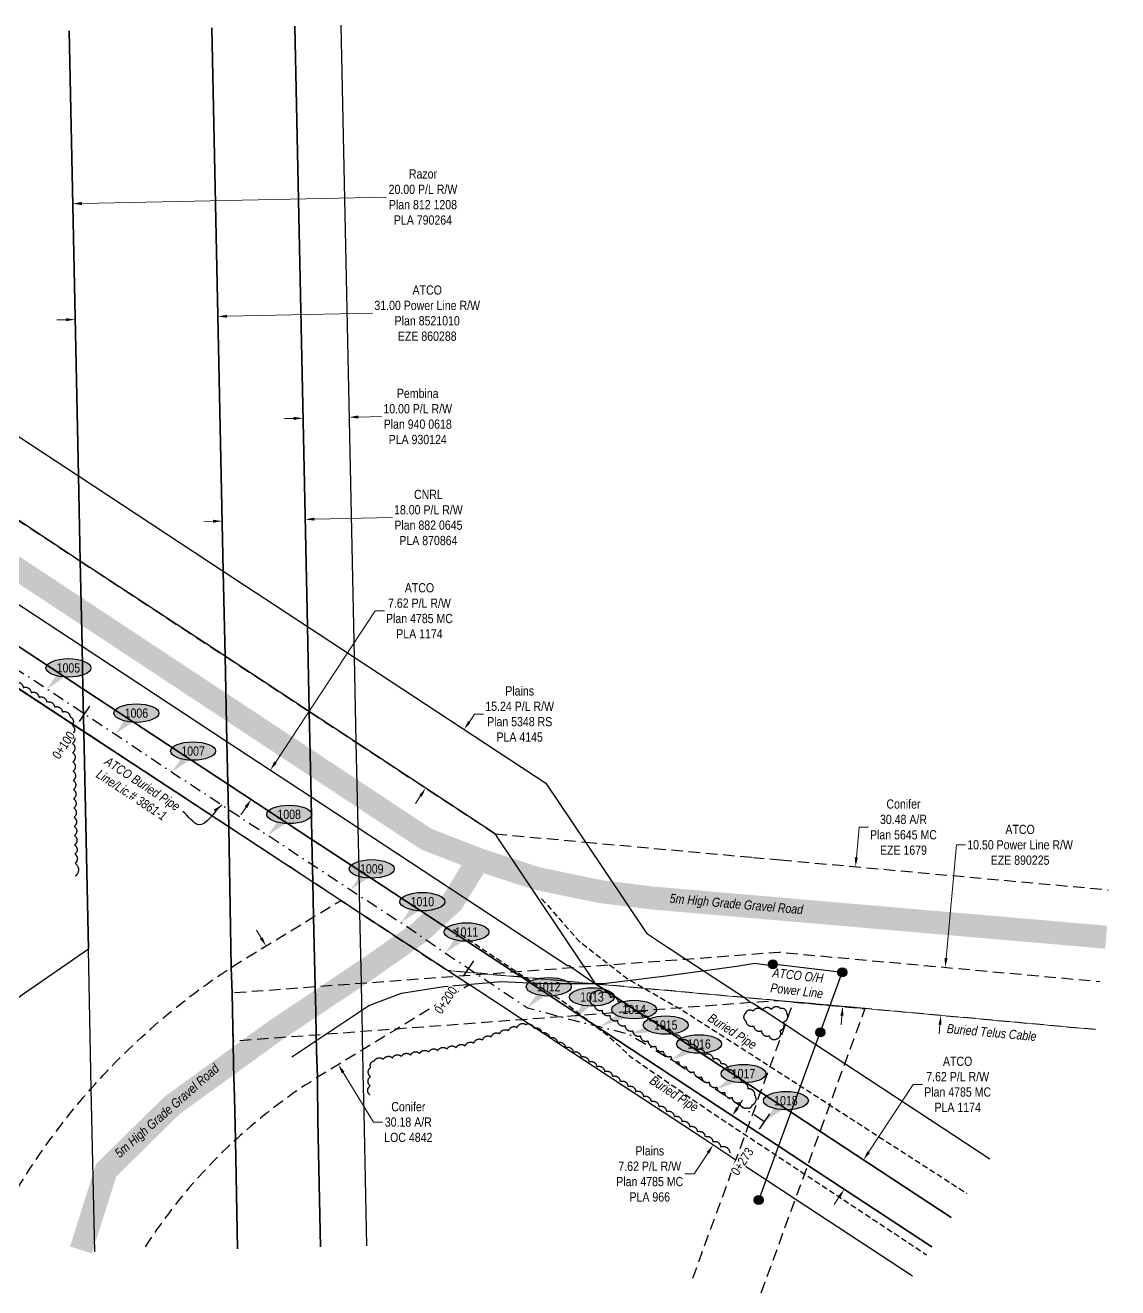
# Model space of a CAD drawing. Extents: x 595131 to 599052, y 6046741 to 6049953.
# Drawn here: x 597867 to 599052, y 6047445 to 6048815 of the extents above; entities that cross this region are included whole.
import ezdxf
from ezdxf.enums import TextEntityAlignment as Align

# ---------------------------------------------------------------- set-up
doc = ezdxf.new("R2010")
doc.units = 0
doc.header["$LTSCALE"] = 5
doc.header["$PDSIZE"] = 0.5
for name, pattern in [('0', [1, 1, 0]), ('CENTERLINEX33', [6.5, 2.5, -1, 0.5, -1, 0.5, -1]), ('DASHDOT', [25.4, 12.7, -6.35, 0, -6.35]), ('foc-ACCESSROAD', [3.75, 2.5, -1.25]), ('foc-FLOWLINE', [3.75, 2.5, -1.25]), ('POWERLINE5', [7.8, 2.4, -0.6, 0.6, -0.6, 0.6, -0.6, 2.4]), ('UG_PIPE', [1.875, 1.25, -0.625])]:
    doc.linetypes.add(name, pattern=pattern)
doc.layers.get('Defpoints').update_dxf_attribs({"color": 9})
for name, color, linetype in [('AS-PIPE-UG', 44, 'UG_PIPE'), ('AS-PIPE-UG-CLIENT HIGH PRESSURE', 240, 'DASHDOT'), ('AS-PIPE-UG-T', 44, 'Continuous'), ('AS-POWER-BURIED-ATCO PIPELINES', 241, 'foc-POWER_BURIED'), ('AS-POWER-EXISTING', 72, 'POWERLINE5'), ('AS-POWER-OH-ATCO PIPELINES', 241, 'foc-OHPOWER'), ('AS-ROADS', 254, 'Continuous'), ('C-EZE', 13, 'foc-FLOWLINE'), ('C-RW', 13, 'Continuous'), ('CHAINAGE', 201, 'Continuous'), ('CHAINAGE-T', 201, 'Continuous'), ('F-AR', 190, 'foc-ACCESSROAD'), ('F-EZE', 190, 'foc-FLOWLINE'), ('F-RW', 190, 'Continuous'), ('P-ELEVATION', 7, 'Continuous'), ('T-BUSH', 110, '0')]:
    doc.layers.add(name, color=color, linetype=linetype)
doc.layers.add('AS-TELUS-ATCO PIPELINES', color=7, linetype='foc-TEL', lineweight=9, true_color=0xff9c38)
for name, color, linetype, lineweight in [('C-EZE-T', 13, 'Continuous', 9), ('C-RW-T', 13, 'Continuous', 9), ('EXISTING PIPE (EXIST OR HP)', 240, 'CENTERLINEX33', 20), ('F-AR-T', 190, 'Continuous', 9), ('F-EZE-T', 190, 'Continuous', 9), ('F-RW-T', 190, 'Continuous', 9), ('T-TEXT', 48, 'Continuous', 18)]:
    doc.layers.add(name, color=color, linetype=linetype, lineweight=lineweight)
doc.styles.add('175L', font='', dxfattribs={"height": 20})
doc.styles.add('80', font='', dxfattribs={"height": 10})
doc.styles.add('80CG', font='', dxfattribs={"height": 10})
doc.styles.add('80L', font='', dxfattribs={"height": 10})
doc.styles.add('foc-LtypeFont', font='', dxfattribs={"height": 7.35})
doc.styles.get('175L').set_extended_font_data('Arial Narrow')
doc.styles.get('80').set_extended_font_data('Arial Narrow')
doc.styles.get('80CG').set_extended_font_data('Arial Narrow')
doc.styles.get('80L').set_extended_font_data('Arial Narrow')
doc.styles.get('foc-LtypeFont').set_extended_font_data('Arial Narrow')
doc.linetypes.add('foc-OHPOWER', pattern='A,10,-1,["O/P",foc-LtypeFont,S=0.2,R=0,X=-0.5,Y=-0.75],-3.25', length=14.25)
doc.linetypes.add('foc-POWER_BURIED', pattern='A,10,-1,["P",foc-LtypeFont,S=0.2,R=0,X=-0.425,Y=-0.75],-2', length=13)
doc.linetypes.add('foc-TEL', pattern='A,2,-1,["T",foc-LtypeFont,S=0.2,R=0,X=-0.425,Y=-0.75],-1.24,8', length=12.24)
doc.dimstyles.new('Compass 5 000', dxfattribs={"dimscale": 5, "dimtxt": 9, "dimasz": 2, "dimexe": 0.2, "dimexo": 0.0625, "dimgap": 0.5, "dimtad": 0, "dimtih": 1, "dimtoh": 1, "dimzin": 0, "dimdsep": 46, "dimtxsty": '80CG', "dimcen": 0.1, "dimse1": 1, "dimse2": 1, "dimclrd": 256, "dimclrt": 256, "dimaunit": 1, "dimadec": 4, "dimazin": 0, "dimtfac": 0.06, "dimtofl": 0, "dimtmove": 0, "dimatfit": 1, "dimfxl": 0.2, "dimtolj": 1, "dimtzin": 0, "dimlwd": -1, "dimarcsym": 0})

# ---------------------------------------------------------------- blocks, each defined once
blk = doc.blocks.new('POWERPOLE')
h = blk.add_hatch(color=255)
edge = h.paths.add_edge_path()
edge.add_arc((0, 0), 0.96, 0, 360)
at = {"linetype": 'Continuous'}
for p, q in [((0.68, -0.68), (-0.68, 0.68)), ((-0.68, -0.68), (0.68, 0.68))]:
    blk.add_line(p, q, dxfattribs=at)
blk.add_circle((0, 0), 0.96, dxfattribs=at)
blk = doc.blocks.new('*D590')
at = {"layer": 'C-RW-T', "transparency": 16777216}
for p, q in [((598781.8, 6047592), (598830.2, 6047665.7)), ((598830.2, 6047665.7), (598840.2, 6047665.7)), ((598749.9, 6047543.5), (598744.5, 6047535.2))]:
    blk.add_line(p, q, dxfattribs=at)
for points in [[(598780.4, 6047593), (598783.2, 6047591.1), (598776.3, 6047583.7)], [(598748.6, 6047544.4), (598751.3, 6047542.6), (598755.4, 6047551.9)]]:
    blk.add_solid(points, dxfattribs=at)
at = {"layer": 'Defpoints', "color": 0, "transparency": 16777216}
for p in [(598594.1, 6047703.5), (598573.2, 6047671.7), (598776.3, 6047583.7)]:
    blk.add_point(p, dxfattribs=at)
at = {"layer": 'C-RW-T', "transparency": 16777216, "insert": (598878.4, 6047665.7), "char_height": 10, "attachment_point": 5, "style": '80CG'}
blk.add_mtext('\\A1;ATCO\\P7.62 P/L R/W\\PPlan 4785 MC\\PPLA 1174', dxfattribs=at)
blk = doc.blocks.new('*D591')
at = {"layer": 'Defpoints', "color": 0, "transparency": 16777216}
for p in [(598301, 6047850.6), (598280, 6047818.8), (598634, 6047631.7)]:
    blk.add_point(p, dxfattribs=at)
at = {"layer": 'F-RW-T', "transparency": 16777216}
for p, q in [((598639.5, 6047640.1), (598645, 6047648.4)), ((598607.6, 6047591.5), (598592.5, 6047568.5)), ((598592.5, 6047568.5), (598582.5, 6047568.5))]:
    blk.add_line(p, q, dxfattribs=at)
for points in [[(598638.1, 6047641), (598640.9, 6047639.1), (598634, 6047631.7)], [(598606.2, 6047592.4), (598609, 6047590.6), (598613.1, 6047599.8)]]:
    blk.add_solid(points, dxfattribs=at)
at = {"layer": 'F-RW-T', "transparency": 16777216, "insert": (598544.4, 6047568.5), "char_height": 10, "attachment_point": 5, "style": '80CG'}
blk.add_mtext('\\A1;Plains\\P7.62 P/L R/W\\PPlan 4785 MC\\PPLA 966', dxfattribs=at)
blk = doc.blocks.new('*D588')
at = {"layer": 'Defpoints', "color": 0, "transparency": 16777216}
for p in [(598167.7, 6048416), (598217.7, 6048417), (598218.3, 6048389.4)]:
    blk.add_point(p, dxfattribs=at)
at = {"layer": 'F-RW-T', "transparency": 16777216}
for p, q in [((598158.3, 6048388.2), (598148.3, 6048387.9)), ((598228.3, 6048389.6), (598253.6, 6048390.2))]:
    blk.add_line(p, q, dxfattribs=at)
for points in [[(598158.3, 6048389.8), (598158.3, 6048386.5), (598168.3, 6048388.4)], [(598228.2, 6048391.3), (598228.3, 6048388), (598218.3, 6048389.4)]]:
    blk.add_solid(points, dxfattribs=at)
at = {"layer": 'F-RW-T', "transparency": 16777216, "insert": (598292.7, 6048390.2), "char_height": 10, "attachment_point": 5, "style": '80CG'}
blk.add_mtext('\\A1;Pembina\\P10.00 P/L R/W\\PPlan 940 0618\\PPLA 930124', dxfattribs=at)
blk = doc.blocks.new('*D589')
at = {"layer": 'Defpoints', "color": 0, "transparency": 16777216}
for p in [(598073.4, 6048619.8), (598163.4, 6048621.7), (598170.6, 6048278.6)]:
    blk.add_point(p, dxfattribs=at)
at = {"layer": 'F-RW-T', "transparency": 16777216}
for p, q in [((598070.7, 6048276.5), (598060.7, 6048276.3)), ((598180.6, 6048278.9), (598265.2, 6048280.6))]:
    blk.add_line(p, q, dxfattribs=at)
for points in [[(598070.7, 6048278.2), (598070.7, 6048274.9), (598080.7, 6048276.7)], [(598180.6, 6048280.5), (598180.7, 6048277.2), (598170.6, 6048278.6)]]:
    blk.add_solid(points, dxfattribs=at)
at = {"layer": 'F-RW-T', "transparency": 16777216, "insert": (598304.3, 6048280.6), "char_height": 10, "attachment_point": 5, "style": '80CG'}
blk.add_mtext('\\A1;CNRL\\P18.00 P/L R/W\\PPlan 882 0645\\PPLA 870864', dxfattribs=at)
blk = doc.blocks.new('*D592')
at = {"layer": 'C-EZE-T', "transparency": 16777216}
for p, q in [((597911.1, 6048495.2), (597901.1, 6048495)), ((598086, 6048498.9), (598243.5, 6048502.3))]:
    blk.add_line(p, q, dxfattribs=at)
for points in [[(597911.1, 6048496.9), (597911.1, 6048493.6), (597921.1, 6048495.4)], [(598085.9, 6048500.6), (598086, 6048497.3), (598076, 6048498.7)]]:
    blk.add_solid(points, dxfattribs=at)
at = {"layer": 'Defpoints', "color": 0, "transparency": 16777216}
for p in [(598070.7, 6048750.3), (597915.8, 6048747), (598076, 6048498.7)]:
    blk.add_point(p, dxfattribs=at)
at = {"layer": 'C-EZE-T', "transparency": 16777216, "insert": (598303, 6048502.3), "char_height": 10, "attachment_point": 5, "style": '80CG'}
blk.add_mtext('\\A1;ATCO\\P31.00 Power Line R/W\\PPlan 8521010\\PEZE 860288', dxfattribs=at)
blk = doc.blocks.new('*D599')
at = {"layer": 'Defpoints', "color": 0, "transparency": 16777216}
for p in [(598343.2, 6048050.7), (598344.2, 6048050), (598302.4, 6047986.4)]:
    blk.add_point(p, dxfattribs=at)
at = {"layer": 'F-RW-T', "transparency": 16777216}
for p, q in [((598348.7, 6048059.1), (598354.2, 6048067.4)), ((598354.2, 6048067.4), (598364.2, 6048067.4)), ((598295.9, 6047978.7), (598290.4, 6047970.3))]:
    blk.add_line(p, q, dxfattribs=at)
for points in [[(598347.3, 6048060), (598350.1, 6048058.1), (598343.2, 6048050.7)], [(598294.5, 6047979.6), (598297.2, 6047977.8), (598301.3, 6047987.1)]]:
    blk.add_solid(points, dxfattribs=at)
at = {"layer": 'F-RW-T', "transparency": 16777216, "insert": (598403.3, 6048067.4), "char_height": 10, "attachment_point": 5, "style": '80CG'}
blk.add_mtext('\\A1;Plains\\P15.24 P/L R/W\\PPlan 5348 RS \\PPLA 4145', dxfattribs=at)
blk = doc.blocks.new('*D600')
at = {"layer": 'C-RW-T', "transparency": 16777216}
for p, q in [((598138.4, 6048015), (598246.5, 6048179.4)), ((598246.5, 6048179.4), (598256.5, 6048179.4)), ((598106.5, 6047966.5), (598101, 6047958.1))]:
    blk.add_line(p, q, dxfattribs=at)
for points in [[(598137, 6048015.9), (598139.8, 6048014.1), (598132.9, 6048006.6)], [(598105.1, 6047967.4), (598107.9, 6047965.5), (598112, 6047974.8)]]:
    blk.add_solid(points, dxfattribs=at)
at = {"layer": 'Defpoints', "color": 0, "transparency": 16777216}
for p in [(598132.9, 6048006.6), (598155.9, 6047991.5), (598135, 6047959.7)]:
    blk.add_point(p, dxfattribs=at)
at = {"layer": 'C-RW-T', "transparency": 16777216, "insert": (598294.6, 6048179.4), "char_height": 10, "attachment_point": 5, "style": '80CG'}
blk.add_mtext('\\A1;ATCO\\P7.62 P/L R/W\\PPlan 4785 MC\\PPLA 1174', dxfattribs=at)
blk = doc.blocks.new('*D601')
at = {"layer": 'Defpoints', "color": 0, "transparency": 16777216}
for p in [(598767.6, 6047901.8), (598903.4, 6047889.4), (598889.6, 6047737.7)]:
    blk.add_point(p, dxfattribs=at)
at = {"layer": 'F-EZE-T', "transparency": 16777216}
for p, q in [((598768.5, 6047911.7), (598771.5, 6047944.7)), ((598771.5, 6047944.7), (598781.5, 6047944.7)), ((598752.8, 6047740.1), (598751.9, 6047730.1))]:
    blk.add_line(p, q, dxfattribs=at)
for points in [[(598766.8, 6047911.9), (598770.1, 6047911.6), (598767.6, 6047901.8)], [(598751.2, 6047740.3), (598754.5, 6047739.9), (598753.7, 6047750.1)]]:
    blk.add_solid(points, dxfattribs=at)
at = {"layer": 'F-EZE-T', "transparency": 16777216, "insert": (598819.6, 6047944.7), "char_height": 10, "attachment_point": 5, "style": '80CG'}
blk.add_mtext('\\A1;Conifer\\P30.48 A/R\\PPlan 5645 MC\\PEZE 1679', dxfattribs=at)
blk = doc.blocks.new('*D602')
at = {"layer": 'C-EZE-T', "transparency": 16777216}
for p, q in [((598865.8, 6047802.6), (598877, 6047925.5)), ((598877, 6047925.5), (598887, 6047925.5)), ((598859.2, 6047730.4), (598858.3, 6047720.4))]:
    blk.add_line(p, q, dxfattribs=at)
for points in [[(598864.1, 6047802.7), (598867.5, 6047802.4), (598864.9, 6047792.6)], [(598857.6, 6047730.6), (598860.9, 6047730.3), (598860.1, 6047740.4)]]:
    blk.add_solid(points, dxfattribs=at)
at = {"layer": 'Defpoints', "color": 0, "transparency": 16777216}
for p in [(598864.9, 6047792.6), (598877.4, 6047791.5), (598872.7, 6047739.2)]:
    blk.add_point(p, dxfattribs=at)
at = {"layer": 'C-EZE-T', "transparency": 16777216, "insert": (598946.1, 6047925.5), "char_height": 10, "attachment_point": 5, "style": '80CG'}
blk.add_mtext('\\A1;ATCO\\P10.50 Power Line R/W\\PEZE 890225', dxfattribs=at)
blk = doc.blocks.new('*D603')
at = {"layer": 'Defpoints', "color": 0, "transparency": 16777216}
for p in [(598113.6, 6047807), (598206.6, 6047687), (598192.1, 6047678.2)]:
    blk.add_point(p, dxfattribs=at)
at = {"layer": 'F-AR-T', "transparency": 16777216}
for p, q in [((598122.9, 6047824.5), (598117.7, 6047833)), ((598211.8, 6047678.5), (598244.6, 6047624.7)), ((598244.6, 6047624.7), (598254.6, 6047624.7))]:
    blk.add_line(p, q, dxfattribs=at)
for points in [[(598124.4, 6047825.3), (598121.5, 6047823.6), (598128.1, 6047815.9)], [(598213.3, 6047679.4), (598210.4, 6047677.6), (598206.6, 6047687)]]:
    blk.add_solid(points, dxfattribs=at)
at = {"layer": 'F-AR-T', "transparency": 16777216, "insert": (598282.5, 6047624.7), "char_height": 10, "attachment_point": 5, "style": '80CG'}
blk.add_mtext('\\A1;Conifer\\P30.18 A/R\\PLOC 4842', dxfattribs=at)
blk = doc.blocks.new('*D604')
at = {"layer": 'Defpoints', "color": 0, "transparency": 16777216}
for p in [(597918.4, 6048621.1), (597819, 6048595.3), (597918.9, 6048597.4)]:
    blk.add_point(p, dxfattribs=at)
at = {"layer": 'F-RW-T', "transparency": 16777216}
for p, q in [((597928.4, 6048621.3), (598258.9, 6048628.3)), ((597808.5, 6048618.8), (597798.5, 6048618.6))]:
    blk.add_line(p, q, dxfattribs=at)
for points in [[(597808.5, 6048620.4), (597808.5, 6048617.1), (597818.5, 6048619)], [(597928.4, 6048623), (597928.5, 6048619.6), (597918.4, 6048621.1)]]:
    blk.add_solid(points, dxfattribs=at)
at = {"layer": 'F-RW-T', "transparency": 16777216, "insert": (598298.4, 6048628.3), "char_height": 10, "attachment_point": 5, "style": '80CG'}
blk.add_mtext('\\A1;Razor\\P20.00 P/L R/W\\PPlan 812 1208\\PPLA 790264', dxfattribs=at)
blk = doc.blocks.new('*U610')
at = {"layer": 'P-ELEVATION'}
h = blk.add_hatch(color=111, dxfattribs=at)
h.dxf.hatch_style = 1
edge = h.paths.add_edge_path()
edge.add_ellipse((0, 0), major_axis=(-24.4, 0), ratio=0.410256, start_angle=0, end_angle=360)
at = {"layer": 'P-ELEVATION', "color": 7, "flags": 128}
blk.add_lwpolyline([(0, 0, 12.5, 0, 0), (-23.1, -22.7, 0, 0, 0)], format="xyseb", dxfattribs=at)
at = {"layer": 'P-ELEVATION', "color": 7}
blk.add_ellipse((0, 0), major_axis=(-24.4, 0), ratio=0.410256, dxfattribs=at)
at = {"layer": 'P-ELEVATION', "style": '80'}
blk.add_attdef('ELEVATION', text='', height=10, dxfattribs=at).set_placement((0, 0), align=Align.MIDDLE_CENTER)
blk = doc.blocks.new('*U611')
at = {"layer": 'P-ELEVATION'}
h = blk.add_hatch(color=111, dxfattribs=at)
h.dxf.hatch_style = 1
edge = h.paths.add_edge_path()
edge.add_ellipse((0, 0), major_axis=(-24.4, 0), ratio=0.410256, start_angle=0, end_angle=360)
at = {"layer": 'P-ELEVATION', "color": 7, "flags": 128}
blk.add_lwpolyline([(0, 0, 12.5, 0, 0), (-40.2, -9.9, 0, 0, 0)], format="xyseb", dxfattribs=at)
at = {"layer": 'P-ELEVATION', "color": 7}
blk.add_ellipse((0, 0), major_axis=(-24.4, 0), ratio=0.410256, dxfattribs=at)
at = {"layer": 'P-ELEVATION', "style": '80'}
blk.add_attdef('ELEVATION', text='', height=10, dxfattribs=at).set_placement((0, 0), align=Align.MIDDLE_CENTER)
blk = doc.blocks.new('*U612')
at = {"layer": 'P-ELEVATION'}
h = blk.add_hatch(color=111, dxfattribs=at)
h.dxf.hatch_style = 1
edge = h.paths.add_edge_path()
edge.add_ellipse((0, 0), major_axis=(-24.4, 0), ratio=0.410256, start_angle=0, end_angle=360)
at = {"layer": 'P-ELEVATION', "color": 7, "flags": 128}
blk.add_lwpolyline([(0, 0, 12.5, 0, 0), (-29.7, -17.3, 0, 0, 0)], format="xyseb", dxfattribs=at)
at = {"layer": 'P-ELEVATION', "color": 7}
blk.add_ellipse((0, 0), major_axis=(-24.4, 0), ratio=0.410256, dxfattribs=at)
at = {"layer": 'P-ELEVATION', "style": '80'}
blk.add_attdef('ELEVATION', text='', height=10, dxfattribs=at).set_placement((0, 0), align=Align.MIDDLE_CENTER)
blk = doc.blocks.new('*U613')
at = {"layer": 'P-ELEVATION'}
h = blk.add_hatch(color=111, dxfattribs=at)
h.dxf.hatch_style = 1
edge = h.paths.add_edge_path()
edge.add_ellipse((0, 0), major_axis=(-24.4, 0), ratio=0.410256, start_angle=0, end_angle=360)
at = {"layer": 'P-ELEVATION', "color": 7, "flags": 128}
blk.add_lwpolyline([(0, 0, 12.5, 0, 0), (-37.6, -18.6, 0, 0, 0)], format="xyseb", dxfattribs=at)
at = {"layer": 'P-ELEVATION', "color": 7}
blk.add_ellipse((0, 0), major_axis=(-24.4, 0), ratio=0.410256, dxfattribs=at)
at = {"layer": 'P-ELEVATION', "style": '80'}
blk.add_attdef('ELEVATION', text='', height=10, dxfattribs=at).set_placement((0, 0), align=Align.MIDDLE_CENTER)
blk = doc.blocks.new('*U624')
at = {"layer": 'P-ELEVATION'}
h = blk.add_hatch(color=111, dxfattribs=at)
h.dxf.hatch_style = 1
edge = h.paths.add_edge_path()
edge.add_ellipse((0, 0), major_axis=(-24.4, 0), ratio=0.410256, start_angle=0, end_angle=360)
at = {"layer": 'P-ELEVATION', "color": 7, "flags": 128}
blk.add_lwpolyline([(0, 0, 12.5, 0, 0), (-20, -25.3, 0, 0, 0)], format="xyseb", dxfattribs=at)
at = {"layer": 'P-ELEVATION', "color": 7}
blk.add_ellipse((0, 0), major_axis=(-24.4, 0), ratio=0.410256, dxfattribs=at)
at = {"layer": 'P-ELEVATION', "style": '80'}
blk.add_attdef('ELEVATION', text='', height=10, dxfattribs=at).set_placement((0, 0), align=Align.MIDDLE_CENTER)

msp = doc.modelspace()

# ---------------------------------------------------------------- linework, layer by layer
at = {"layer": 'AS-PIPE-UG', "flags": 128}
for points in [[(598427.111, 6047866.928), (598467.401, 6047821.393), (598520.936, 6047779.838), (598580.261, 6047745.863), (598653.746, 6047698.823), (598888.436, 6047547.306)], [(598331.451, 6047833.638), (598408.651, 6047782.163), (598451.201, 6047755.368), (598498.236, 6047719.268), (598523.891, 6047695.398), (598613.276, 6047633.998), (598844.73, 6047480.805)], [(598676.336, 6047794.683), (598676.346, 6047794.703)]]:
    msp.add_lwpolyline(points, dxfattribs=at)
at = {"layer": 'AS-PIPE-UG-CLIENT HIGH PRESSURE', "ltscale": 0.2, "flags": 128}
msp.add_lwpolyline([(597515.741, 6048344.473), (597542.831, 6048321.458), (597603.771, 6048281.128), (597680.566, 6048232.003), (597788.391, 6048160.838), (597890.736, 6048094.768), (597964.471, 6048045.703), (598025.966, 6048004.503), (598130.231, 6047935.833), (598219.786, 6047876.743), (598274.686, 6047841.143), (598322.561, 6047808.233), (598411.736, 6047748.788), (598461.771, 6047735.258), (598489.861, 6047728.293), (598521.661, 6047720.103), (598568.156, 6047692.238), (598616.386, 6047660.093), (598669.051, 6047625.338)], dxfattribs=at)
at = {"layer": 'AS-POWER-BURIED-ATCO PIPELINES', "flags": 128}
msp.add_lwpolyline([(598156.221, 6047695.663), (598239.856, 6047751.048), (598275.066, 6047764.513), (598320.911, 6047771.873), (598383.636, 6047777.418), (598430.036, 6047775.113), (598494.091, 6047774.913), (598561.946, 6047783.398), (598606.921, 6047789.383), (598641.171, 6047794.163), (598658.291, 6047797.293), (598676.336, 6047794.683)], dxfattribs=at)
at = {"layer": 'AS-ROADS', "const_width": 24.989, "flags": 128}
for points in [[(597826.381, 6048245.962), (598302.141, 6047931.628), (598358.801, 6047909.618), (598421.411, 6047889.168), (598490.091, 6047874.918), (598547.281, 6047867.833), (599039.544, 6047825.329)], [(597927.493, 6047485.949), (597954.723, 6047572.491), (598026.064, 6047642.704), (598137.666, 6047723.668), (598234.536, 6047788.378), (598294.151, 6047830.118), (598330.561, 6047863.618), (598358.676, 6047909.713)]]:
    msp.add_lwpolyline(points, dxfattribs=at)
at = {"layer": 'C-EZE', "linetype": 'ByBlock', "flags": 128}
for points in [[(597942.425, 6047484.136), (597938.541, 6047661.19), (597935.545, 6047812.204), (597930.545, 6048048.478), (597929.569, 6048094.74), (597928.59, 6048140.927), (597926.631, 6048233.354), (597924.678, 6048325.789), (597914.462, 6048808.432)], [(598069.361, 6048811.703), (598081.831, 6048222.494), (598083.786, 6048130.057), (598085.744, 6048037.629), (598086.724, 6047991.443), (598087.7, 6047945.18), (598090.522, 6047792.47), (598091.353, 6047765.045), (598092.212, 6047727.222), (598092.533, 6047712.507), (598093.057, 6047685.614), (598093.842, 6047651.445), (598094.894, 6047605.381), (598097.391, 6047487.417)]]:
    msp.add_lwpolyline(points, dxfattribs=at)
at = {"layer": 'C-EZE', "flags": 128}
for points in [[(599027.931, 6047725.063), (598777.651, 6047747.878), (598741.559, 6047751.171), (598700.428, 6047754.921), (598683.894, 6047756.427), (598662.289, 6047754.766), (598655.907, 6047754.258), (598654.209, 6047754.438), (598530.853, 6047745.057), (598468.588, 6047740.431), (598406.237, 6047735.8), (598270.063, 6047725.686), (598232.374, 6047722.888), (598182.551, 6047719.188), (598092.533, 6047712.507), (598092.212, 6047727.222), (598091.353, 6047765.045), (598181.404, 6047771.726), (598231.262, 6047775.431), (598334.334, 6047783.085), (598365.976, 6047785.435), (598396.666, 6047787.712), (598460.039, 6047792.421), (598473.387, 6047793.411), (598583.502, 6047801.589), (598684.339, 6047809.078), (599032.696, 6047777.322)], [(598591.078, 6047455.356), (598637.867, 6047583.545), (598651.296, 6047620.331), (598664.707, 6047657.067), (598691.571, 6047730.655), (598700.428, 6047754.921), (598741.559, 6047751.171), (598777.651, 6047747.878), (598755.891, 6047688.276), (598729.058, 6047614.772), (598715.646, 6047578.033), (598702.216, 6047541.243), (598661.486, 6047429.657)], [(598591.078, 6047455.356), (598637.867, 6047583.545), (598651.296, 6047620.331), (598664.707, 6047657.067), (598691.571, 6047730.655), (598700.428, 6047754.921), (598741.559, 6047751.171), (598777.651, 6047747.878), (598755.891, 6047688.276), (598729.058, 6047614.772), (598715.646, 6047578.033), (598702.216, 6047541.243), (598661.486, 6047429.657)]]:
    msp.add_lwpolyline(points, dxfattribs=at)
at = {"layer": 'C-RW', "flags": 128}
for points in [[(597827.189, 6048207.539), (597928.59, 6048140.927), (598085.744, 6048037.629), (598176.996, 6047977.647), (598227.694, 6047944.326), (598455.241, 6047794.758), (598456.927, 6047794.56), (598460.039, 6047792.421), (598486.062, 6047774.499), (598505.609, 6047761.649), (598530.853, 6047745.057), (598545.841, 6047735.202), (598547.587, 6047734.054), (598596.261, 6047702.058), (598631.895, 6047678.634), (598664.707, 6047657.067), (598695.839, 6047636.607), (598729.058, 6047614.772), (598871.32, 6047521.263)], [(598850.412, 6047489.452), (598715.646, 6047578.033), (598681.438, 6047600.521), (598651.296, 6047620.331), (598617.496, 6047642.549), (598493.444, 6047724.092), (598491.699, 6047725.24), (598468.588, 6047740.431), (598451.49, 6047751.67), (598405.626, 6047781.819), (598402.842, 6047783.648), (598401.094, 6047784.8), (598396.666, 6047787.712), (598228.669, 6047898.139), (598177.974, 6047931.46), (598086.724, 6047991.443), (597929.569, 6048094.74), (597828.167, 6048161.385)]]:
    msp.add_lwpolyline(points, dxfattribs=at)
at = {"layer": 'CHAINAGE'}
for p, q in [((597925.978, 6048059.311), (597937.053, 6048075.954)), ((598342.401, 6047782.995), (598353.49, 6047799.629)), ((598663.545, 6047616.995), (598674.557, 6047633.681))]:
    msp.add_line(p, q, dxfattribs=at)
at = {"layer": 'F-AR', "flags": 128}
msp.add_lwpolyline([(597842.547, 6047482.021), (597841.671, 6047523.38), (597844.812, 6047529.063), (597848.004, 6047534.713), (597851.239, 6047540.34), (597854.528, 6047545.939), (597857.861, 6047551.51), (597861.245, 6047557.05), (597864.673, 6047562.562), (597868.152, 6047568.043), (597871.677, 6047573.497), (597875.245, 6047578.915), (597878.864, 6047584.306), (597882.529, 6047589.665), (597886.238, 6047594.993), (597889.992, 6047600.289), (597893.793, 6047605.551), (597897.638, 6047610.781), (597901.528, 6047615.977), (597905.464, 6047621.141), (597909.443, 6047626.27), (597913.466, 6047631.363), (597917.534, 6047636.423), (597921.644, 6047641.45), (597925.796, 6047646.439), (597929.992, 6047651.39), (597934.23, 6047656.308), (597938.541, 6047661.19), (597942.834, 6047666.03), (597947.198, 6047670.838), (597951.601, 6047675.605), (597956.049, 6047680.335), (597960.534, 6047685.026), (597965.058, 6047689.682), (597969.626, 6047694.295), (597974.234, 6047698.867), (597978.876, 6047703.406), (597983.561, 6047707.897), (597988.284, 6047712.352), (597993.044, 6047716.765), (597997.842, 6047721.14), (598002.678, 6047725.471), (598007.551, 6047729.762), (598012.46, 6047734.009), (598017.403, 6047738.214), (598022.387, 6047742.376), (598027.403, 6047746.494), (598032.455, 6047750.571), (598037.542, 6047754.604), (598042.665, 6047758.59), (598047.82, 6047762.534), (598053.01, 6047766.435), (598058.232, 6047770.291), (598063.488, 6047774.1), (598068.777, 6047777.868), (598074.095, 6047781.585), (598079.451, 6047785.256), (598084.832, 6047788.885), (598090.522, 6047792.47), (598095.693, 6047795.998), (598101.166, 6047799.485), (598179.754, 6047847.36), (598209.214, 6047865.308), (598229.644, 6047851.884), (598325.078, 6047789.162), (598334.334, 6047783.085), (598346.902, 6047774.831), (598348.728, 6047773.63), (598270.063, 6047725.686), (598232.796, 6047702.973), (598197.495, 6047681.473), (598192.982, 6047678.792), (598188.496, 6047676.068), (598183.819, 6047673.301), (598179.592, 6047670.508), (598175.203, 6047667.327), (598170.793, 6047664.738), (598166.422, 6047661.881), (598162.085, 6047658.928), (598157.769, 6047655.939), (598153.481, 6047652.915), (598149.221, 6047649.848), (598144.986, 6047646.746), (598140.78, 6047643.608), (598136.597, 6047640.435), (598132.446, 6047637.228), (598128.323, 6047633.981), (598124.227, 6047630.698), (598120.159, 6047627.38), (598116.12, 6047624.028), (598112.111, 6047620.643), (598108.134, 6047617.22), (598104.185, 6047613.761), (598100.26, 6047610.339), (598096.375, 6047606.748), (598094.894, 6047605.381), (598092.518, 6047603.191), (598088.69, 6047599.599), (598084.895, 6047595.975), (598081.131, 6047592.315), (598077.397, 6047588.628), (598073.698, 6047584.905), (598070.03, 6047581.151), (598066.397, 6047577.361), (598062.797, 6047573.547), (598059.227, 6047569.698), (598055.692, 6047565.817), (598052.19, 6047561.908), (598048.722, 6047557.968), (598045.293, 6047553.996), (598041.893, 6047549.995), (598038.532, 6047545.968), (598035.203, 6047541.908), (598031.911, 6047537.82), (598028.654, 6047533.705), (598025.433, 6047529.561), (598022.249, 6047525.39), (598019.1, 6047521.191), (598015.987, 6047516.967), (598012.912, 6047512.712), (598009.875, 6047508.432), (598006.874, 6047504.125), (598003.909, 6047499.793), (598000.984, 6047495.436), (597998.096, 6047491.055), (597995.249, 6047486.647), (597994.353, 6047485.235)], dxfattribs=at)
at = {"layer": 'F-EZE'}
for points in [[(597825.232, 6048300.002), (597926.631, 6048233.354), (598083.786, 6048130.057), (598175.038, 6048070.075), (598225.736, 6048036.753), (598376.892, 6047937.394), (598474.554, 6047928.492), (598656.053, 6047911.939), (598686.196, 6047909.191), (599041.762, 6047876.776)], [(599027.931, 6047725.063), (598777.651, 6047747.878), (598741.559, 6047751.171), (598700.428, 6047754.921), (598683.894, 6047756.427), (598647.084, 6047759.795), (598486.062, 6047774.499), (598405.626, 6047781.819), (598365.976, 6047785.435), (598325.078, 6047789.162), (598229.644, 6047851.884), (598209.214, 6047865.308), (598178.951, 6047885.202), (598087.7, 6047945.18), (597930.545, 6048048.478), (597829.147, 6048115.133)]]:
    msp.add_lwpolyline(points, dxfattribs=at)
at = {"layer": 'F-RW', "flags": 128}
for points in [[(597914.462, 6048808.432), (597924.678, 6048325.789), (597926.631, 6048233.354), (597928.59, 6048140.927), (597929.569, 6048094.74), (597930.545, 6048048.478), (597935.545, 6047812.204), (597836.997, 6047744.236), (597829.147, 6048115.133), (597828.167, 6048161.385), (597827.191, 6048207.539), (597825.234, 6048300.002), (597823.277, 6048392.441), (597814.517, 6048806.322)], [(598097.391, 6047487.417), (598094.894, 6047605.381), (598093.842, 6047651.445), (598093.057, 6047685.614), (598092.533, 6047712.507), (598092.212, 6047727.222), (598091.353, 6047765.045), (598090.522, 6047792.47), (598087.7, 6047945.18), (598086.724, 6047991.443), (598085.744, 6048037.629), (598083.786, 6048130.057), (598081.831, 6048222.494), (598069.361, 6048811.703)], [(598187.369, 6047489.322), (598184.531, 6047626.154), (598183.898, 6047668.071), (598183.819, 6047673.301), (598182.924, 6047702.158), (598182.551, 6047719.188), (598182.011, 6047743.941), (598181.404, 6047771.726), (598179.754, 6047847.36), (598178.951, 6047885.202), (598177.974, 6047931.46), (598176.996, 6047977.647), (598175.038, 6048070.075), (598173.084, 6048162.512), (598159.303, 6048813.602)], [(598159.303, 6048813.602), (598173.084, 6048162.512), (598175.038, 6048070.075), (598176.996, 6047977.647), (598177.974, 6047931.46), (598178.951, 6047885.202), (598179.754, 6047847.36), (598181.404, 6047771.726), (598182.011, 6047743.941), (598182.551, 6047719.188), (598182.924, 6047702.158), (598183.819, 6047673.301), (598183.898, 6047668.071), (598184.531, 6047626.154), (598187.369, 6047489.322)], [(598209.269, 6048814.657), (598223.779, 6048129.191), (598225.736, 6048036.753), (598227.694, 6047944.326), (598228.669, 6047898.139), (598229.644, 6047851.884), (598231.262, 6047775.431), (598231.73, 6047753.352), (598232.374, 6047722.888), (598232.619, 6047711.318), (598232.796, 6047702.973), (598233.336, 6047677.438), (598234.228, 6047635.313), (598237.296, 6047490.379)], [(597823.277, 6048392.441), (597924.678, 6048325.789), (598081.831, 6048222.494), (598173.084, 6048162.512), (598223.779, 6048129.191), (598431.597, 6047992.587), (598474.554, 6047928.492), (598540.788, 6047829.664), (598563.58, 6047814.682), (598565.317, 6047813.541), (598583.502, 6047801.589), (598613.891, 6047781.615), (598647.084, 6047759.795), (598654.209, 6047754.438), (598655.907, 6047754.258), (598660.789, 6047751.029), (598691.571, 6047730.655), (598713.954, 6047715.84), (598724.651, 6047708.81), (598755.891, 6047688.276), (598913.156, 6047584.918)], [(598871.32, 6047521.263), (598729.058, 6047614.772), (598695.839, 6047636.607), (598664.707, 6047657.067), (598631.895, 6047678.634), (598596.261, 6047702.058), (598547.587, 6047734.054), (598545.841, 6047735.202), (598530.853, 6047745.057), (598505.609, 6047761.649), (598486.062, 6047774.499), (598473.387, 6047793.411), (598470.884, 6047797.143), (598376.892, 6047937.394), (598225.736, 6048036.753), (598175.038, 6048070.075), (598083.786, 6048130.057), (597926.631, 6048233.354), (597825.232, 6048300.002)], [(597828.167, 6048161.385), (597929.569, 6048094.74), (598086.724, 6047991.443), (598177.974, 6047931.46), (598228.669, 6047898.139), (598396.666, 6047787.712), (598401.094, 6047784.8), (598402.842, 6047783.648), (598405.626, 6047781.819), (598451.49, 6047751.67), (598468.588, 6047740.431), (598491.699, 6047725.24), (598493.444, 6047724.092), (598617.496, 6047642.549), (598651.296, 6047620.331), (598681.438, 6047600.521), (598715.646, 6047578.033), (598850.412, 6047489.452)], [(598829.476, 6047457.597), (598702.216, 6047541.243), (598667.017, 6047564.381), (598637.867, 6047583.545), (598603.075, 6047606.416), (598439.227, 6047714.115), (598437.475, 6047715.266), (598406.237, 6047735.8), (598397.294, 6047741.679), (598348.728, 6047773.63), (598346.902, 6047774.831), (598334.334, 6047783.085), (598325.078, 6047789.162), (598229.644, 6047851.884), (598209.214, 6047865.308), (598178.951, 6047885.202), (598087.7, 6047945.18), (597930.545, 6048048.478), (597829.147, 6048115.133)]]:
    msp.add_lwpolyline(points, dxfattribs=at)
at = {"layer": 'T-BUSH', "flags": 128}
for points in [[(597721.675, 6048048.331, -0.52056705), (597721.65, 6048058.326, -0.52056705), (597721.625, 6048068.322, -0.52056705), (597721.6, 6048078.317, -0.52056705), (597721.575, 6048088.313, -0.52056705), (597721.55, 6048098.308, -0.52056705), (597721.525, 6048108.304, -0.52056705), (597721.5, 6048118.3, -0.52056705), (597721.475, 6048128.295, -0.52056705), (597721.449, 6048138.291, -0.52056705), (597721.424, 6048148.286, -0.52056705), (597721.399, 6048158.282, -0.52056705), (597721.374, 6048168.277, -0.52056705), (597721.349, 6048178.273, -0.52056705), (597727.567, 6048178.044, -0.52056705), (597736.447, 6048173.455, -0.52056705), (597745.327, 6048168.866, -0.52056705), (597754.206, 6048164.276, -0.52056705), (597762.979, 6048159.499, -0.52056705), (597771.463, 6048154.213, -0.52056705), (597779.947, 6048148.928, -0.52056705), (597788.431, 6048143.642, -0.52056705), (597796.915, 6048138.357, -0.52056705), (597805.398, 6048133.072, -0.52056705), (597813.882, 6048127.786, -0.52056705), (597822.366, 6048122.501, -0.52056705), (597830.85, 6048117.215, -0.52056705), (597839.334, 6048111.93, -0.52056705), (597847.818, 6048106.645, -0.52056705), (597856.302, 6048101.359, -0.52056705), (597864.786, 6048096.074, -0.52056705), (597873.27, 6048090.788, -0.52056705), (597881.754, 6048085.503, -0.52056705), (597890.238, 6048080.218, -0.52056705), (597898.721, 6048074.932, -0.52056705), (597907.205, 6048069.647, -0.52056705), (597915.689, 6048064.361, -0.52056705), (597917.737, 6048055.411, -0.52056705), (597917.955, 6048045.418, -0.52056705), (597918.172, 6048035.424, -0.52056705), (597918.39, 6048025.431, -0.52056705), (597918.607, 6048015.438, -0.52056705), (597918.824, 6048005.445, -0.52056705), (597919.042, 6047995.451, -0.52056705), (597919.259, 6047985.458, -0.52056705), (597919.477, 6047975.465, -0.52056705), (597919.694, 6047965.472, -0.52056705), (597919.911, 6047955.478, -0.52056705), (597920.129, 6047945.485, -0.52056705), (597920.346, 6047935.492, -0.52056705), (597920.563, 6047925.499, -0.52056705), (597920.781, 6047915.505, -0.52056705), (597920.998, 6047905.512, -0.52056705), (597921.298, 6047891.733, -0.52056705)], [(598240.964, 6047654.133, -0.52056705), (598241.231, 6047664.125, -0.52056705), (598241.498, 6047674.117, -0.52056705), (598241.766, 6047684.109, -0.52056705), (598245.477, 6047691.091, -0.52056705), (598255.343, 6047692.693, -0.52056705), (598265.21, 6047694.295, -0.52056705), (598275.076, 6047695.898, -0.52056705), (598284.942, 6047697.5, -0.52056705), (598294.809, 6047699.102, -0.52056705), (598304.675, 6047700.704, -0.52056705), (598314.541, 6047702.306, -0.52056705), (598324.408, 6047703.908, -0.52056705), (598334.274, 6047705.511, -0.52056705), (598344.141, 6047707.113, -0.52056705), (598353.566, 6047710.427, -0.52056705), (598362.981, 6047713.785, -0.52056705), (598372.396, 6047717.142, -0.52056705), (598381.811, 6047720.499, -0.52056705), (598391.226, 6047723.856, -0.52056705), (598400.641, 6047727.214, -0.52056705), (598410.056, 6047730.571, -0.52056705), (598418.702, 6047726.498, -0.52056705), (598427.23, 6047721.284, -0.52056705), (598435.759, 6047716.07, -0.52056705), (598444.287, 6047710.857, -0.52056705), (598452.815, 6047705.643, -0.52056705), (598461.343, 6047700.429, -0.52056705), (598469.871, 6047695.216, -0.52056705), (598478.399, 6047690.002, -0.52056705), (598486.928, 6047684.788, -0.52056705), (598495.456, 6047679.575, -0.52056705), (598503.963, 6047674.328, -0.52056705), (598512.337, 6047668.869, -0.52056705), (598520.71, 6047663.411, -0.52056705), (598529.084, 6047657.952, -0.52056705), (598537.457, 6047652.494, -0.52056705), (598545.831, 6047647.035, -0.52056705), (598554.204, 6047641.576, -0.52056705), (598562.578, 6047636.118, -0.52056705), (598570.951, 6047630.659, -0.52056705), (598579.325, 6047625.201, -0.52056705), (598587.698, 6047619.742, -0.52056705), (598596.072, 6047614.283, -0.52056705), (598604.445, 6047608.825, -0.52056705), (598612.819, 6047603.366, -0.52056705), (598621.192, 6047597.907, -0.52056705), (598631.173, 6047591.401, -0.52056705)]]:
    msp.add_lwpolyline(points, format="xyb", dxfattribs=at)
for points in [[(598658.293, 6047653.69, 0.52056705), (598651.062, 6047660.59, 0.52056705), (598643.83, 6047667.49, 0.52056705), (598636.598, 6047674.391, 0.52056705), (598629.367, 6047681.291, 0.52056705), (598621.855, 6047687.825, 0.52056705), (598613.287, 6047692.972, 0.52056705), (598604.719, 6047698.119, 0.52056705), (598596.15, 6047703.267, 0.52056705), (598587.582, 6047708.414, 0.52056705), (598579.013, 6047713.561, 0.52056705), (598570.445, 6047718.709, 0.52056705), (598561.876, 6047723.856, 0.52056705), (598553.308, 6047729.003, 0.52056705), (598544.74, 6047734.15, 0.52056705), (598536.171, 6047739.298, 0.52056705), (598527.603, 6047744.445, 0.52056705), (598519.034, 6047749.592, 0.52056705), (598510.466, 6047754.74, 0.52056705), (598501.898, 6047759.887, 0.52056705), (598493.329, 6047765.034, 0.52056705), (598485.601, 6047766.014, 0.52056705), (598479.696, 6047757.949, 0.52056705), (598484.374, 6047751.742, 0.52056705), (598492.673, 6047746.171, 0.52056705), (598500.972, 6047740.6, 0.52056705), (598509.272, 6047735.03, 0.52056705), (598517.571, 6047729.459, 0.52056705), (598525.87, 6047723.888, 0.52056705), (598534.17, 6047718.317, 0.52056705), (598542.469, 6047712.747, 0.52056705), (598550.768, 6047707.176, 0.52056705), (598559.067, 6047701.605, 0.52056705), (598567.367, 6047696.034, 0.52056705), (598575.666, 6047690.464, 0.52056705), (598583.965, 6047684.893, 0.52056705), (598592.265, 6047679.322, 0.52056705), (598600.564, 6047673.751, 0.52056705), (598608.863, 6047668.18, 0.52056705), (598617.163, 6047662.61, 0.52056705), (598625.462, 6047657.039, 0.52056705), (598633.761, 6047651.468, 0.52056705), (598642.061, 6047645.897, 0.52056705), (598650.36, 6047640.327, 0.52056705), (598655.468, 6047643.316, 0.52056705)], [(598686.374, 6047747.738, 0.52056705), (598676.417, 6047746.865, 0.52056705), (598666.46, 6047745.992, 0.52056705), (598656.502, 6047745.118, 0.52056705), (598647.942, 6047742.338, 0.52056705), (598648.625, 6047734.533, 0.52056705), (598657.061, 6047729.172, 0.52056705), (598665.498, 6047723.812, 0.52056705), (598673.935, 6047718.452, 0.52056705), (598681.799, 6047714.89, 0.52056705), (598685.585, 6047724.141, 0.52056705), (598689.371, 6047733.392, 0.52056705), (598693.157, 6047742.643, 0.52056705)]]:
    msp.add_lwpolyline(points, format="xyb", close=True, dxfattribs=at)

# ---------------------------------------------------------------- block references
at = {"layer": 'AS-POWER-EXISTING', "xscale": 4.9978026, "yscale": 4.9978026, "zscale": 4.9978026}
for p in [(598677.936, 6047795.948), (598753.271, 6047787.193), (598729.426, 6047722.113), (598662.546, 6047540.163)]:
    msp.add_blockref('POWERPOLE', p, dxfattribs=at)
at = {"layer": 'P-ELEVATION', "color": 3, "xscale": 0.99956052, "yscale": 0.99956052, "zscale": 0.99956052}
for name, p, values in [('*U610', (597913.788, 6048117.488), {'ELEVATION': '1005'}), ('*U610', (597987.523, 6048068.423), {'ELEVATION': '1006'}), ('*U610', (598153.283, 6047958.553), {'ELEVATION': '1008'}), ('*U610', (598242.838, 6047899.463), {'ELEVATION': '1009'}), ('*U610', (598297.738, 6047863.863), {'ELEVATION': '1010'}), ('*U610', (598345.613, 6047830.953), {'ELEVATION': '1011'}), ('*U610', (598434.788, 6047771.508), {'ELEVATION': '1012'}), ('*U624', (598481.717, 6047760.5), {'ELEVATION': '1013'}), ('*U613', (598527.483, 6047746.853, 4971.285), {'ELEVATION': '1014'}), ('*U611', (598561.811, 6047730.007, 4971.285), {'ELEVATION': '1015'}), ('*U612', (598597.865, 6047709.493, 4972.73), {'ELEVATION': '1016'}), ('*U612', (598646.095, 6047677.348, 4972.73), {'ELEVATION': '1017'}), ('*U610', (598692.103, 6047648.058, 4972.645), {'ELEVATION': '1018'})]:
    msp.add_blockref(name, p, dxfattribs=at).add_auto_attribs(values)

# ---------------------------------------------------------------- texts
at = {"layer": 'AS-PIPE-UG-T', "ltscale": 0.2, "char_height": 9.99561, "attachment_point": 1, "rotation": 327.153429, "style": '80L'}
for insert in [(598611.944, 6047743.521), (598548.769, 6047675.787)]:
    msp.add_mtext_dynamic_manual_height_columns('{\\fArial Narrow|b0|i1|c0|p34;Buried Pipe}', width=59.00993, gutter_width=49.978, heights=[0], dxfattribs=dict(at, insert=insert))
at = {"layer": 'AS-POWER-OH-ATCO PIPELINES', "insert": (598677.61, 6047792.124), "char_height": 9.99561, "attachment_point": 1, "rotation": 353.37115, "style": '175L'}
msp.add_mtext_dynamic_manual_height_columns('\\pi0.68749;{\\fArial Narrow|b0|i1|c0|p34;ATCO O/H \\P\\pi0.32612;Power Line}', width=57.094, gutter_width=99.969, heights=[0], dxfattribs=at)
at = {"layer": 'AS-TELUS-ATCO PIPELINES', "insert": (598866.962, 6047731.414), "char_height": 10.00568, "attachment_point": 1, "rotation": 354.791648, "style": '80L'}
msp.add_mtext_dynamic_manual_height_columns('\\pi0.26205;{\\fArial Narrow|b0|i1|c0|p34;Buried Telus Cable}', width=97.21615, gutter_width=49.977, heights=[0], dxfattribs=at)
at = {"layer": 'T-TEXT', "char_height": 9.99032, "attachment_point": 1, "style": '80L'}
for insert, rotation in [((598557.645, 6047873.392), 355.065026), ((597956.114, 6047586.913), 41.40314)]:
    msp.add_mtext_dynamic_manual_height_columns('\\pi9.0351;{\\fArial Narrow|b0|i1|c0|p34;5m High Grade Gravel Road}', width=162.86844, gutter_width=49.978, heights=[0], dxfattribs=dict(at, insert=insert, rotation=rotation))

# ---------------------------------------------------------------- dimensions: what is measured, and where the dimension line sits
at = {"layer": 'C-EZE-T', "color": 5}
for base, p1, p2, angle, text, picture, middle in [((598075.985, 6048498.723), (597915.761, 6048747.045), (598070.66, 6048750.323), 1.212393, 'ATCO\\P31.00 Power Line R/W\\PPlan 8521010\\PEZE 860288', '*D592', (598303.045, 6048502.268)), ((598864.888, 6047792.619), (598872.67, 6047739.216), (598877.434, 6047791.475), 84.791274, 'ATCO\\P10.50 Power Line R/W\\PEZE 890225', '*D602', (598946.142, 6047925.509))]:
    dim = msp.add_linear_dim(base=base, p1=p1, p2=p2, angle=angle, text=text, dimstyle='Compass 5 000', dxfattribs=at)
    dim.commit()
    dim.dimension.update_dxf_attribs({"geometry": picture, "text_midpoint": middle, "dimtype": 161})
at = {"layer": 'C-RW-T', "color": 5}
dim = msp.add_linear_dim(base=(598132.927, 6048006.615), p1=(598134.963, 6047959.733), p2=(598155.867, 6047991.536), angle=56.682605, text='ATCO\\P7.62 P/L R/W\\PPlan 4785 MC\\PPLA 1174', dimstyle='Compass 5 000', dxfattribs=at)
dim.commit()
dim.dimension.update_dxf_attribs({"geometry": '*D600', "text_midpoint": (598294.604, 6048179.374), "dimtype": 161})
at = {"layer": 'F-EZE-T', "color": 5}
dim = msp.add_linear_dim(base=(598767.571, 6047901.773), p1=(598889.604, 6047737.673), p2=(598903.436, 6047889.387), angle=84.790999, text='Conifer\\P30.48 A/R\\PPlan 5645 MC\\PEZE 1679', dimstyle='Compass 5 000', dxfattribs=at)
dim.commit()
dim.dimension.update_dxf_attribs({"geometry": '*D601', "text_midpoint": (598819.604, 6047944.689), "dimtype": 161})
at = {"layer": 'F-RW-T', "color": 5}
dim = msp.add_linear_dim(base=(597918.427, 6048621.098), p1=(597818.987, 6048595.306), p2=(597918.928, 6048597.421), angle=1.21255, text='Razor\\P20.00 P/L R/W\\PPlan 812 1208\\PPLA 790264', dimstyle='Compass 5 000', dxfattribs=at)
dim.commit()
dim.dimension.update_dxf_attribs({"geometry": '*D604', "text_midpoint": (598298.427, 6048628.305), "dimtype": 161})
at = {"layer": 'F-RW-T'}
for base, p1, p2, angle, text, picture, middle in [((598170.626, 6048278.643), (598073.422, 6048619.829), (598163.364, 6048621.733), 1.212555, 'CNRL\\P18.00 P/L R/W\\PPlan 882 0645\\PPLA 870864', '*D589', (598304.335, 6048280.645)), ((598218.271, 6048389.419), (598167.72, 6048415.952), (598217.687, 6048417.01), 1.212667, 'Pembina\\P10.00 P/L R/W\\PPlan 940 0618\\PPLA 930124', '*D588', (598292.732, 6048390.168))]:
    dim = msp.add_linear_dim(base=base, p1=p1, p2=p2, angle=angle, text=text, dimstyle='Compass 5 000', dxfattribs=at)
    dim.commit()
    dim.dimension.update_dxf_attribs({"geometry": picture, "text_midpoint": middle, "dimtype": 161})
at = {"layer": 'F-RW-T', "color": 5}
dim = msp.add_aligned_dim(p1=(598302.389, 6047986.367), p2=(598344.228, 6048050.017), distance=1.251, text='Plains\\P15.24 P/L R/W\\PPlan 5348 RS \\PPLA 4145', dimstyle='Compass 5 000', dxfattribs=at)
dim.commit()
dim.dimension.update_dxf_attribs({"geometry": '*D599', "text_midpoint": (598403.255, 6048067.417)})

# ---------------------------------------------------------------- next in the draw order: texts
at = {"layer": 'CHAINAGE-T', "char_height": 9.9956, "attachment_point": 2, "style": '80L', "bg_fill": 3, "box_fill_scale": 1.1, "bg_fill_color": 256, "bg_fill_transparency": 0}
for s, insert, width, rotation in [('0+100', (597904.393, 6048036.442), 31.69589, 56.359274), ('0+200', (598318.937, 6047759.903), 31.69589, 56.312157), ('0+273', (598640.44, 6047584.814), 31.71634, 56.578144)]:
    msp.add_mtext(s, dxfattribs=dict(at, insert=insert, width=width, rotation=rotation))

# ---------------------------------------------------------------- next in the draw order: linework, layer by layer
at = {"layer": 'AS-POWER-OH-ATCO PIPELINES', "flags": 128}
msp.add_lwpolyline([(598662.546, 6047540.188), (598753.271, 6047787.193), (598677.936, 6047795.948)], dxfattribs=at)
at = {"layer": 'AS-TELUS-ATCO PIPELINES', "flags": 128}
msp.add_lwpolyline([(597325.049, 6048445.332), (598325.078, 6047789.162), (599027.933, 6047725.081)], dxfattribs=at)

# ---------------------------------------------------------------- next in the draw order: dimensions: what is measured, and where the dimension line sits
at = {"layer": 'C-RW-T'}
dim = msp.add_linear_dim(base=(598776.346, 6047583.681), p1=(598573.174, 6047671.683), p2=(598594.082, 6047703.49), angle=56.681429, text='ATCO\\P7.62 P/L R/W\\PPlan 4785 MC\\PPLA 1174', dimstyle='Compass 5 000', dxfattribs=at)
dim.commit()
dim.dimension.update_dxf_attribs({"geometry": '*D590', "text_midpoint": (598878.362, 6047665.671), "dimtype": 161})
at = {"layer": 'F-AR-T', "color": 5}
dim = msp.add_linear_dim(base=(598206.637, 6047687.041), p1=(598113.569, 6047807.041), p2=(598192.062, 6047678.164), angle=301.343842, text='Conifer\\P30.18 A/R\\PLOC 4842', dimstyle='Compass 5 000', dxfattribs=at)
dim.commit()
dim.dimension.update_dxf_attribs({"geometry": '*D603', "text_midpoint": (598282.525, 6047624.668), "dimtype": 161})
at = {"layer": 'F-RW-T'}
dim = msp.add_linear_dim(base=(598634.015, 6047631.698), p1=(598280.038, 6047818.764), p2=(598300.973, 6047850.613), angle=56.68232, text='Plains\\P7.62 P/L R/W\\PPlan 4785 MC\\PPLA 966', dimstyle='Compass 5 000', dxfattribs=at)
dim.commit()
dim.dimension.update_dxf_attribs({"geometry": '*D591', "text_midpoint": (598544.352, 6047568.498), "dimtype": 161})

# ---------------------------------------------------------------- next in the draw order: texts
at = {"layer": 'EXISTING PIPE (EXIST OR HP)', "insert": (597957.544, 6048021.837), "char_height": 9.99561, "attachment_point": 1, "rotation": 326.630689, "style": '175L', "bg_fill": 3, "box_fill_scale": 1.1, "bg_fill_color": 256, "bg_fill_transparency": 0}
msp.add_mtext_dynamic_manual_height_columns('{\\fArial Narrow|b0|i1|c0|p34;ATCO Buried Pipe\\PLine/Lic.# 3861-1}', width=94.00137, gutter_width=99.936, heights=[0], dxfattribs=at)

# ---------------------------------------------------------------- next in the draw order: block references
at = {"layer": 'P-ELEVATION', "color": 3, "xscale": 0.99956052, "yscale": 0.99956052, "zscale": 0.99956052}
msp.add_blockref('*U610', (598049.018, 6048027.223), dxfattribs=at).add_auto_attribs({'ELEVATION': '1007'})

# ---------------------------------------------------------------- next in the draw order: leaders
at = {"layer": 'EXISTING PIPE (EXIST OR HP)', "linetype": 'Continuous', "path_type": 1}
msp.add_leader([(598080.122, 6047968.835), (598054.966, 6047947.307), (598037.967, 6047961.771)], dimstyle='Compass 5 000', override={"dimgap": 0.5, "dimtad": 0}, dxfattribs=at)

doc.saveas('drawing.dxf')
